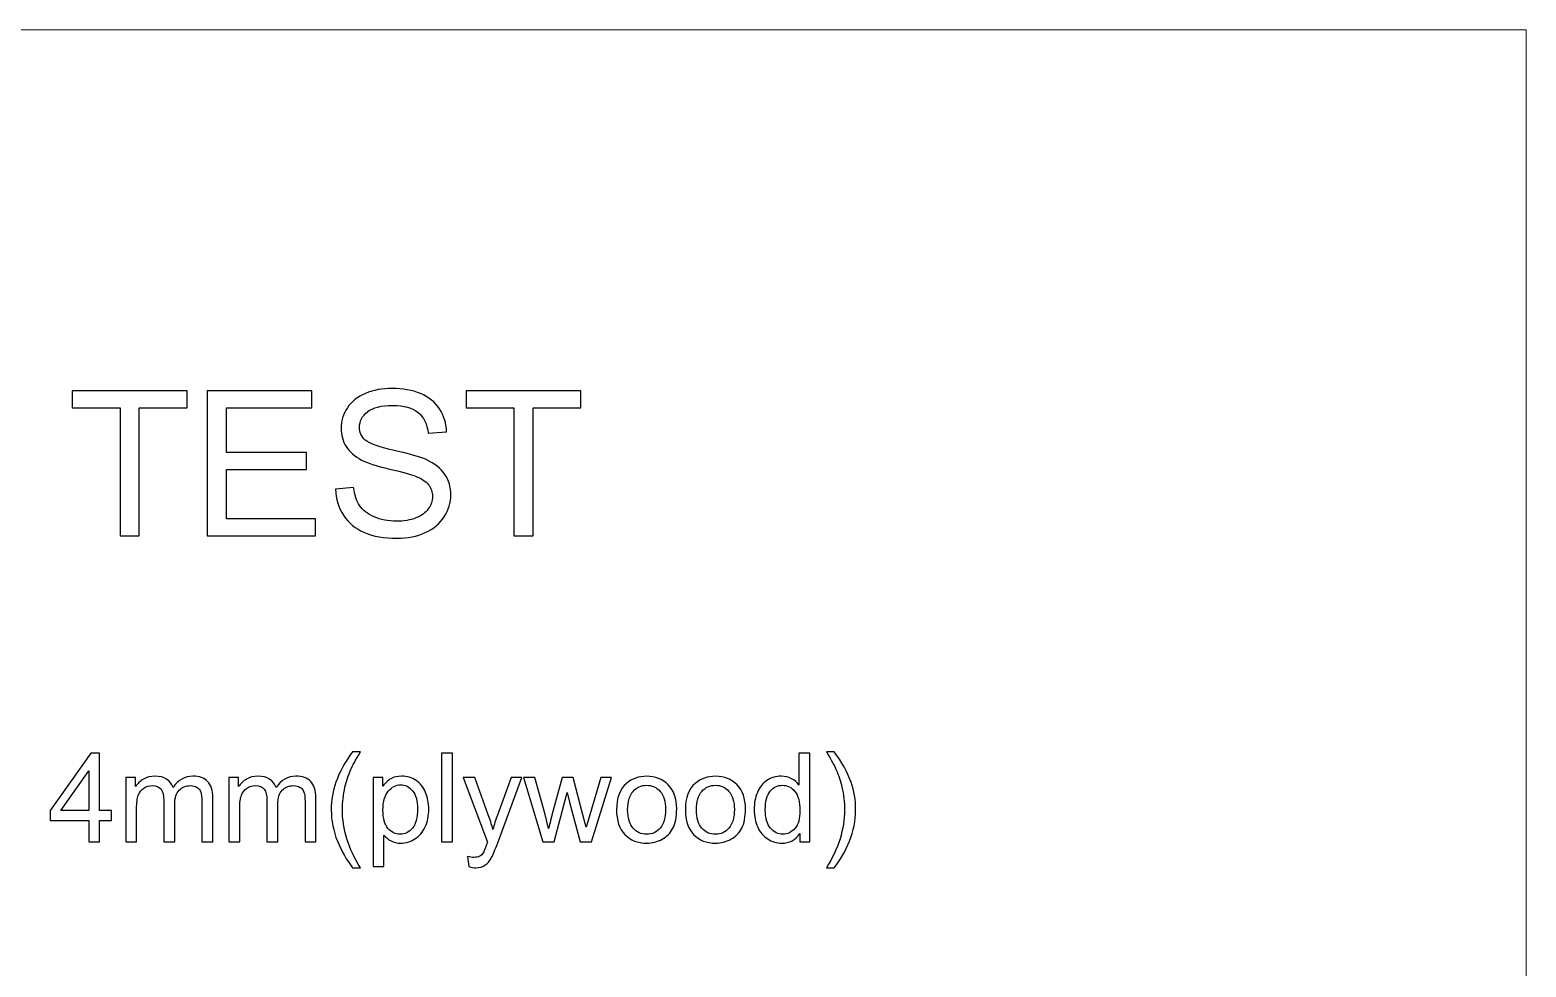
# Model space of a CAD drawing. Header units: centimetres. Extents: x -9.6 to 7.8, y 2.9 to 14.4.
# Drawn here: x -4.753 to -0.061, y 11.458 to 14.397 of the extents above; entities that cross this region are included whole.
import ezdxf

# ---------------------------------------------------------------- set-up
doc = ezdxf.new("R2010")
doc.units = ezdxf.units.CM
doc.header["$MEASUREMENT"] = 0
doc.layers.add('Layer 1', color=7, linetype='Continuous')

msp = doc.modelspace()

# ---------------------------------------------------------------- linework, layer by layer
at = {"layer": 'Layer 1', "color": 250, "lineweight": 20}
msp.add_lwpolyline([(-9.56109, 2.89694), (-0.06109, 2.89694), (-0.06109, 14.39694), (-9.56109, 14.39694), (-9.56109, 2.89694)], close=True, dxfattribs=at)
at = {"layer": 'Layer 1', "color": 250}
for points, knots in [([(-4.47056, 12.81062), (-4.47056, 12.81062), (-4.47056, 13.21194), (-4.47056, 13.21194), (-4.47056, 13.21194), (-4.62042, 13.21194), (-4.62042, 13.21194), (-4.62042, 13.21194), (-4.62042, 13.26528), (-4.62042, 13.26528), (-4.62042, 13.26528), (-4.26038, 13.26528), (-4.26038, 13.26528), (-4.26038, 13.26528), (-4.26038, 13.21194), (-4.26038, 13.21194), (-4.26038, 13.21194), (-4.41024, 13.21194), (-4.41024, 13.21194), (-4.41024, 13.21194), (-4.41024, 12.81062), (-4.41024, 12.81062), (-4.41024, 12.81062), (-4.47056, 12.81062), (-4.47056, 12.81062)], [0, 0, 0, 0, 0.125, 0.125, 0.125, 0.25, 0.25, 0.25, 0.375, 0.375, 0.375, 0.5, 0.5, 0.5, 0.625, 0.625, 0.625, 0.75, 0.75, 0.75, 0.875, 0.875, 0.875, 1, 1, 1, 1]), ([(-4.19698, 12.81062), (-4.19698, 12.81062), (-4.19698, 13.26528), (-4.19698, 13.26528), (-4.19698, 13.26528), (-3.86869, 13.26528), (-3.86869, 13.26528), (-3.86869, 13.26528), (-3.86869, 13.21194), (-3.86869, 13.21194), (-3.86869, 13.21194), (-4.13666, 13.21194), (-4.13666, 13.21194), (-4.13666, 13.21194), (-4.13666, 13.07224), (-4.13666, 13.07224), (-4.13666, 13.07224), (-3.88583, 13.07224), (-3.88583, 13.07224), (-3.88583, 13.07224), (-3.88583, 13.0189), (-3.88583, 13.0189), (-3.88583, 13.0189), (-4.13666, 13.0189), (-4.13666, 13.0189), (-4.13666, 13.0189), (-4.13666, 12.86396), (-4.13666, 12.86396), (-4.13666, 12.86396), (-3.85789, 12.86396), (-3.85789, 12.86396), (-3.85789, 12.86396), (-3.85789, 12.81062), (-3.85789, 12.81062), (-3.85789, 12.81062), (-4.19698, 12.81062), (-4.19698, 12.81062)], [0, 0, 0, 0, 0.0833333, 0.0833333, 0.0833333, 0.1666667, 0.1666667, 0.1666667, 0.25, 0.25, 0.25, 0.3333333, 0.3333333, 0.3333333, 0.4166667, 0.4166667, 0.4166667, 0.5, 0.5, 0.5, 0.5833333, 0.5833333, 0.5833333, 0.6666667, 0.6666667, 0.6666667, 0.75, 0.75, 0.75, 0.8333333, 0.8333333, 0.8333333, 0.9166667, 0.9166667, 0.9166667, 1, 1, 1, 1]), ([(-3.79439, 12.95667), (-3.79439, 12.95667), (-3.73787, 12.96175), (-3.73787, 12.96175), (-3.73523, 12.93889), (-3.72898, 12.92016), (-3.71914, 12.90545), (-3.7093, 12.89084), (-3.69406, 12.87899), (-3.67342, 12.86989), (-3.65278, 12.86089), (-3.6295, 12.85634), (-3.60368, 12.85634), (-3.58071, 12.85634), (-3.5605, 12.85973), (-3.54293, 12.86661), (-3.52536, 12.87349), (-3.51234, 12.8829), (-3.50377, 12.89486), (-3.4952, 12.90682), (-3.49086, 12.91984), (-3.49086, 12.93381), (-3.49086, 12.94799), (-3.49499, 12.96037), (-3.50324, 12.97106), (-3.5115, 12.98165), (-3.52515, 12.99054), (-3.5442, 12.99784), (-3.55637, 13.0025), (-3.58336, 13.0099), (-3.62516, 13.01996), (-3.66697, 13.03001), (-3.69618, 13.03943), (-3.7129, 13.04832), (-3.73459, 13.05975), (-3.75068, 13.07393), (-3.76126, 13.09076), (-3.77195, 13.10759), (-3.77724, 13.12653), (-3.77724, 13.14738), (-3.77724, 13.17045), (-3.77068, 13.19194), (-3.75767, 13.21183), (-3.74465, 13.23184), (-3.7257, 13.24697), (-3.70062, 13.25734), (-3.67564, 13.26771), (-3.64781, 13.2729), (-3.61722, 13.2729), (-3.58357, 13.2729), (-3.55383, 13.2675), (-3.52811, 13.2566), (-3.5024, 13.24581), (-3.4826, 13.22983), (-3.46874, 13.20866), (-3.45488, 13.1876), (-3.44747, 13.16368), (-3.44641, 13.13701), (-3.44641, 13.13701), (-3.50419, 13.13257), (-3.50419, 13.13257), (-3.50726, 13.16125), (-3.51774, 13.18294), (-3.53563, 13.19755), (-3.55351, 13.21226), (-3.57997, 13.21956), (-3.6149, 13.21956), (-3.6513, 13.21956), (-3.67787, 13.21289), (-3.69448, 13.19956), (-3.7111, 13.18622), (-3.71946, 13.17014), (-3.71946, 13.1513), (-3.71946, 13.135), (-3.71353, 13.12156), (-3.70179, 13.11098), (-3.69014, 13.1005), (-3.65998, 13.0896), (-3.61109, 13.07859), (-3.56219, 13.06748), (-3.52864, 13.05785), (-3.51044, 13.04959), (-3.48409, 13.03742), (-3.46451, 13.02208), (-3.45191, 13.00334), (-3.43932, 12.98472), (-3.43307, 12.96323), (-3.43307, 12.93889), (-3.43307, 12.91465), (-3.43995, 12.89201), (-3.45382, 12.87063), (-3.46768, 12.84925), (-3.48747, 12.83263), (-3.5134, 12.82078), (-3.53933, 12.80893), (-3.56844, 12.803), (-3.60093, 12.803), (-3.64199, 12.803), (-3.67639, 12.80903), (-3.70411, 12.82099), (-3.73195, 12.83295), (-3.75364, 12.85094), (-3.76941, 12.87507), (-3.78529, 12.8991), (-3.79354, 12.9263), (-3.79439, 12.95667)], [0, 0, 0, 0, 0.0285714, 0.0285714, 0.0285714, 0.0571429, 0.0571429, 0.0571429, 0.0857143, 0.0857143, 0.0857143, 0.1142857, 0.1142857, 0.1142857, 0.1428571, 0.1428571, 0.1428571, 0.1714286, 0.1714286, 0.1714286, 0.2, 0.2, 0.2, 0.2285714, 0.2285714, 0.2285714, 0.2571429, 0.2571429, 0.2571429, 0.2857143, 0.2857143, 0.2857143, 0.3142857, 0.3142857, 0.3142857, 0.3428571, 0.3428571, 0.3428571, 0.3714286, 0.3714286, 0.3714286, 0.4, 0.4, 0.4, 0.4285714, 0.4285714, 0.4285714, 0.4571429, 0.4571429, 0.4571429, 0.4857143, 0.4857143, 0.4857143, 0.5142857, 0.5142857, 0.5142857, 0.5428571, 0.5428571, 0.5428571, 0.5714286, 0.5714286, 0.5714286, 0.6, 0.6, 0.6, 0.6285714, 0.6285714, 0.6285714, 0.6571429, 0.6571429, 0.6571429, 0.6857143, 0.6857143, 0.6857143, 0.7142857, 0.7142857, 0.7142857, 0.7428571, 0.7428571, 0.7428571, 0.7714286, 0.7714286, 0.7714286, 0.8, 0.8, 0.8, 0.8285714, 0.8285714, 0.8285714, 0.8571429, 0.8571429, 0.8571429, 0.8857143, 0.8857143, 0.8857143, 0.9142857, 0.9142857, 0.9142857, 0.9428571, 0.9428571, 0.9428571, 0.9714286, 0.9714286, 0.9714286, 1, 1, 1, 1]), ([(-3.23558, 12.81062), (-3.23558, 12.81062), (-3.23558, 13.21194), (-3.23558, 13.21194), (-3.23558, 13.21194), (-3.38544, 13.21194), (-3.38544, 13.21194), (-3.38544, 13.21194), (-3.38544, 13.26528), (-3.38544, 13.26528), (-3.38544, 13.26528), (-3.0254, 13.26528), (-3.0254, 13.26528), (-3.0254, 13.26528), (-3.0254, 13.21194), (-3.0254, 13.21194), (-3.0254, 13.21194), (-3.17526, 13.21194), (-3.17526, 13.21194), (-3.17526, 13.21194), (-3.17526, 12.81062), (-3.17526, 12.81062), (-3.17526, 12.81062), (-3.23558, 12.81062), (-3.23558, 12.81062)], [0, 0, 0, 0, 0.125, 0.125, 0.125, 0.25, 0.25, 0.25, 0.375, 0.375, 0.375, 0.5, 0.5, 0.5, 0.625, 0.625, 0.625, 0.75, 0.75, 0.75, 0.875, 0.875, 0.875, 1, 1, 1, 1]), ([(-4.56879, 11.85119), (-4.56879, 11.85119), (-4.56879, 11.91755), (-4.56879, 11.91755), (-4.56879, 11.91755), (-4.68947, 11.91755), (-4.68947, 11.91755), (-4.68947, 11.91755), (-4.68947, 11.94898), (-4.68947, 11.94898), (-4.68947, 11.94898), (-4.56258, 12.12904), (-4.56258, 12.12904), (-4.56258, 12.12904), (-4.53464, 12.12904), (-4.53464, 12.12904), (-4.53464, 12.12904), (-4.53464, 11.94898), (-4.53464, 11.94898), (-4.53464, 11.94898), (-4.497, 11.94898), (-4.497, 11.94898), (-4.497, 11.94898), (-4.497, 11.91755), (-4.497, 11.91755), (-4.497, 11.91755), (-4.53464, 11.91755), (-4.53464, 11.91755), (-4.53464, 11.91755), (-4.53464, 11.85119), (-4.53464, 11.85119), (-4.53464, 11.85119), (-4.56879, 11.85119), (-4.56879, 11.85119)], [0, 0, 0, 0, 0.0909091, 0.0909091, 0.0909091, 0.1818182, 0.1818182, 0.1818182, 0.2727273, 0.2727273, 0.2727273, 0.3636364, 0.3636364, 0.3636364, 0.4545455, 0.4545455, 0.4545455, 0.5454545, 0.5454545, 0.5454545, 0.6363636, 0.6363636, 0.6363636, 0.7272727, 0.7272727, 0.7272727, 0.8181818, 0.8181818, 0.8181818, 0.9090909, 0.9090909, 0.9090909, 1, 1, 1, 1]), ([(-3.74099, 11.7697), (-3.75975, 11.79343), (-3.77566, 11.82118), (-3.78866, 11.853), (-3.80166, 11.88482), (-3.80813, 11.91781), (-3.80813, 11.95189), (-3.80813, 11.98197), (-3.80328, 12.01075), (-3.79358, 12.03823), (-3.78219, 12.07019), (-3.76467, 12.10201), (-3.74099, 12.1337), (-3.74099, 12.1337), (-3.71655, 12.1337), (-3.71655, 12.1337), (-3.73181, 12.10744), (-3.74196, 12.08868), (-3.74688, 12.07743), (-3.75458, 12.06003), (-3.76066, 12.04186), (-3.76505, 12.02291), (-3.77049, 11.9993), (-3.7732, 11.97556), (-3.7732, 11.9517), (-3.7732, 11.89097), (-3.75432, 11.8303), (-3.71655, 11.7697), (-3.71655, 11.7697), (-3.74099, 11.7697), (-3.74099, 11.7697)], [0, 0, 0, 0, 0.1, 0.1, 0.1, 0.2, 0.2, 0.2, 0.3, 0.3, 0.3, 0.4, 0.4, 0.4, 0.5, 0.5, 0.5, 0.6, 0.6, 0.6, 0.7, 0.7, 0.7, 0.8, 0.8, 0.8, 0.9, 0.9, 0.9, 1, 1, 1, 1]), ([(-3.46191, 11.85119), (-3.46191, 11.85119), (-3.46191, 12.12904), (-3.46191, 12.12904), (-3.46191, 12.12904), (-3.42776, 12.12904), (-3.42776, 12.12904), (-3.42776, 12.12904), (-3.42776, 11.85119), (-3.42776, 11.85119), (-3.42776, 11.85119), (-3.46191, 11.85119), (-3.46191, 11.85119)], [0, 0, 0, 0, 0.25, 0.25, 0.25, 0.5, 0.5, 0.5, 0.75, 0.75, 0.75, 1, 1, 1, 1]), ([(-2.339, 11.85119), (-2.339, 11.85119), (-2.339, 11.87674), (-2.339, 11.87674), (-2.35174, 11.85688), (-2.3705, 11.84692), (-2.39527, 11.84692), (-2.41131, 11.84692), (-2.42605, 11.85132), (-2.43944, 11.86018), (-2.45289, 11.86898), (-2.46331, 11.88133), (-2.47074, 11.89711), (-2.47812, 11.91296), (-2.4818, 11.93113), (-2.4818, 11.9517), (-2.4818, 11.97175), (-2.47844, 11.98992), (-2.47178, 12.00628), (-2.46505, 12.02258), (-2.45503, 12.03513), (-2.44164, 12.0438), (-2.42832, 12.05253), (-2.41331, 12.05686), (-2.39682, 12.05686), (-2.38466, 12.05686), (-2.37386, 12.05427), (-2.36442, 12.04917), (-2.35497, 12.04406), (-2.34728, 12.03733), (-2.34133, 12.02912), (-2.34133, 12.02912), (-2.34133, 12.12904), (-2.34133, 12.12904), (-2.34133, 12.12904), (-2.30718, 12.12904), (-2.30718, 12.12904), (-2.30718, 12.12904), (-2.30718, 11.85119), (-2.30718, 11.85119), (-2.30718, 11.85119), (-2.339, 11.85119), (-2.339, 11.85119)], [0, 0, 0, 0, 0.0714286, 0.0714286, 0.0714286, 0.1428571, 0.1428571, 0.1428571, 0.2142857, 0.2142857, 0.2142857, 0.2857143, 0.2857143, 0.2857143, 0.3571429, 0.3571429, 0.3571429, 0.4285714, 0.4285714, 0.4285714, 0.5, 0.5, 0.5, 0.5714286, 0.5714286, 0.5714286, 0.6428571, 0.6428571, 0.6428571, 0.7142857, 0.7142857, 0.7142857, 0.7857143, 0.7857143, 0.7857143, 0.8571429, 0.8571429, 0.8571429, 0.9285714, 0.9285714, 0.9285714, 1, 1, 1, 1]), ([(-2.23066, 11.7697), (-2.23066, 11.7697), (-2.25511, 11.7697), (-2.25511, 11.7697), (-2.21734, 11.8303), (-2.19845, 11.89097), (-2.19845, 11.9517), (-2.19845, 11.97543), (-2.20117, 11.99898), (-2.2066, 12.02232), (-2.21087, 12.04127), (-2.21688, 12.05945), (-2.22458, 12.07691), (-2.2295, 12.08823), (-2.23972, 12.10718), (-2.25511, 12.1337), (-2.25511, 12.1337), (-2.23066, 12.1337), (-2.23066, 12.1337), (-2.20699, 12.10201), (-2.18946, 12.07019), (-2.17808, 12.03823), (-2.16838, 12.01075), (-2.16353, 11.98197), (-2.16353, 11.95189), (-2.16353, 11.91781), (-2.17006, 11.88482), (-2.18312, 11.853), (-2.19612, 11.82118), (-2.21197, 11.79343), (-2.23066, 11.7697)], [0, 0, 0, 0, 0.1, 0.1, 0.1, 0.2, 0.2, 0.2, 0.3, 0.3, 0.3, 0.4, 0.4, 0.4, 0.5, 0.5, 0.5, 0.6, 0.6, 0.6, 0.7, 0.7, 0.7, 0.8, 0.8, 0.8, 0.9, 0.9, 0.9, 1, 1, 1, 1]), ([(-4.56879, 11.94898), (-4.56879, 11.94898), (-4.56879, 12.07394), (-4.56879, 12.07394), (-4.56879, 12.07394), (-4.65591, 11.94898), (-4.65591, 11.94898), (-4.65591, 11.94898), (-4.56879, 11.94898), (-4.56879, 11.94898)], [0, 0, 0, 0, 0.3333333, 0.3333333, 0.3333333, 0.6666667, 0.6666667, 0.6666667, 1, 1, 1, 1]), ([(-4.45269, 11.85119), (-4.45269, 11.85119), (-4.45269, 12.05259), (-4.45269, 12.05259), (-4.45269, 12.05259), (-4.42203, 12.05259), (-4.42203, 12.05259), (-4.42203, 12.05259), (-4.42203, 12.02414), (-4.42203, 12.02414), (-4.41576, 12.03397), (-4.40735, 12.04192), (-4.39687, 12.04787), (-4.38639, 12.05389), (-4.37449, 12.05686), (-4.36111, 12.05686), (-4.34623, 12.05686), (-4.33401, 12.05376), (-4.3245, 12.04761), (-4.31499, 12.0414), (-4.30827, 12.0328), (-4.30438, 12.02168), (-4.28834, 12.04516), (-4.26758, 12.05686), (-4.24197, 12.05686), (-4.22192, 12.05686), (-4.20646, 12.05136), (-4.19573, 12.0403), (-4.18493, 12.02924), (-4.17949, 12.01223), (-4.17949, 11.98927), (-4.17949, 11.98927), (-4.17949, 11.85119), (-4.17949, 11.85119), (-4.17949, 11.85119), (-4.21364, 11.85119), (-4.21364, 11.85119), (-4.21364, 11.85119), (-4.21364, 11.97796), (-4.21364, 11.97796), (-4.21364, 11.99154), (-4.21481, 12.00137), (-4.21701, 12.00738), (-4.21921, 12.0134), (-4.22322, 12.01819), (-4.2291, 12.02187), (-4.23492, 12.02556), (-4.24178, 12.02737), (-4.2496, 12.02737), (-4.26383, 12.02737), (-4.2756, 12.02265), (-4.28498, 12.01327), (-4.29436, 12.00383), (-4.29902, 11.98876), (-4.29902, 11.96806), (-4.29902, 11.96806), (-4.29902, 11.85119), (-4.29902, 11.85119), (-4.29902, 11.85119), (-4.33317, 11.85119), (-4.33317, 11.85119), (-4.33317, 11.85119), (-4.33317, 11.9819), (-4.33317, 11.9819), (-4.33317, 11.99704), (-4.33595, 12.00842), (-4.34151, 12.01599), (-4.34707, 12.02355), (-4.35619, 12.02737), (-4.3688, 12.02737), (-4.37837, 12.02737), (-4.38724, 12.02485), (-4.39538, 12.0198), (-4.40353, 12.01476), (-4.40942, 12.00738), (-4.41311, 11.99762), (-4.41673, 11.98792), (-4.41854, 11.97388), (-4.41854, 11.95558), (-4.41854, 11.95558), (-4.41854, 11.85119), (-4.41854, 11.85119), (-4.41854, 11.85119), (-4.45269, 11.85119), (-4.45269, 11.85119)], [0, 0, 0, 0, 0.0357143, 0.0357143, 0.0357143, 0.0714286, 0.0714286, 0.0714286, 0.1071429, 0.1071429, 0.1071429, 0.1428571, 0.1428571, 0.1428571, 0.1785714, 0.1785714, 0.1785714, 0.2142857, 0.2142857, 0.2142857, 0.25, 0.25, 0.25, 0.2857143, 0.2857143, 0.2857143, 0.3214286, 0.3214286, 0.3214286, 0.3571429, 0.3571429, 0.3571429, 0.3928571, 0.3928571, 0.3928571, 0.4285714, 0.4285714, 0.4285714, 0.4642857, 0.4642857, 0.4642857, 0.5, 0.5, 0.5, 0.5357143, 0.5357143, 0.5357143, 0.5714286, 0.5714286, 0.5714286, 0.6071429, 0.6071429, 0.6071429, 0.6428571, 0.6428571, 0.6428571, 0.6785714, 0.6785714, 0.6785714, 0.7142857, 0.7142857, 0.7142857, 0.75, 0.75, 0.75, 0.7857143, 0.7857143, 0.7857143, 0.8214286, 0.8214286, 0.8214286, 0.8571429, 0.8571429, 0.8571429, 0.8928571, 0.8928571, 0.8928571, 0.9285714, 0.9285714, 0.9285714, 0.9642857, 0.9642857, 0.9642857, 1, 1, 1, 1]), ([(-4.12944, 11.85119), (-4.12944, 11.85119), (-4.12944, 12.05259), (-4.12944, 12.05259), (-4.12944, 12.05259), (-4.09878, 12.05259), (-4.09878, 12.05259), (-4.09878, 12.05259), (-4.09878, 12.02414), (-4.09878, 12.02414), (-4.09251, 12.03397), (-4.0841, 12.04192), (-4.07362, 12.04787), (-4.06314, 12.05389), (-4.05124, 12.05686), (-4.03786, 12.05686), (-4.02298, 12.05686), (-4.01076, 12.05376), (-4.00125, 12.04761), (-3.99174, 12.0414), (-3.98502, 12.0328), (-3.98113, 12.02168), (-3.96509, 12.04516), (-3.94433, 12.05686), (-3.91872, 12.05686), (-3.89867, 12.05686), (-3.88321, 12.05136), (-3.87248, 12.0403), (-3.86168, 12.02924), (-3.85624, 12.01223), (-3.85624, 11.98927), (-3.85624, 11.98927), (-3.85624, 11.85119), (-3.85624, 11.85119), (-3.85624, 11.85119), (-3.89039, 11.85119), (-3.89039, 11.85119), (-3.89039, 11.85119), (-3.89039, 11.97796), (-3.89039, 11.97796), (-3.89039, 11.99154), (-3.89156, 12.00137), (-3.89376, 12.00738), (-3.89596, 12.0134), (-3.89997, 12.01819), (-3.90585, 12.02187), (-3.91167, 12.02556), (-3.91853, 12.02737), (-3.92635, 12.02737), (-3.94058, 12.02737), (-3.95235, 12.02265), (-3.96173, 12.01327), (-3.97111, 12.00383), (-3.97577, 11.98876), (-3.97577, 11.96806), (-3.97577, 11.96806), (-3.97577, 11.85119), (-3.97577, 11.85119), (-3.97577, 11.85119), (-4.00992, 11.85119), (-4.00992, 11.85119), (-4.00992, 11.85119), (-4.00992, 11.9819), (-4.00992, 11.9819), (-4.00992, 11.99704), (-4.0127, 12.00842), (-4.01826, 12.01599), (-4.02382, 12.02355), (-4.03294, 12.02737), (-4.04555, 12.02737), (-4.05512, 12.02737), (-4.06399, 12.02485), (-4.07213, 12.0198), (-4.08028, 12.01476), (-4.08617, 12.00738), (-4.08986, 11.99762), (-4.09348, 11.98792), (-4.09529, 11.97388), (-4.09529, 11.95558), (-4.09529, 11.95558), (-4.09529, 11.85119), (-4.09529, 11.85119), (-4.09529, 11.85119), (-4.12944, 11.85119), (-4.12944, 11.85119)], [0, 0, 0, 0, 0.0357143, 0.0357143, 0.0357143, 0.0714286, 0.0714286, 0.0714286, 0.1071429, 0.1071429, 0.1071429, 0.1428571, 0.1428571, 0.1428571, 0.1785714, 0.1785714, 0.1785714, 0.2142857, 0.2142857, 0.2142857, 0.25, 0.25, 0.25, 0.2857143, 0.2857143, 0.2857143, 0.3214286, 0.3214286, 0.3214286, 0.3571429, 0.3571429, 0.3571429, 0.3928571, 0.3928571, 0.3928571, 0.4285714, 0.4285714, 0.4285714, 0.4642857, 0.4642857, 0.4642857, 0.5, 0.5, 0.5, 0.5357143, 0.5357143, 0.5357143, 0.5714286, 0.5714286, 0.5714286, 0.6071429, 0.6071429, 0.6071429, 0.6428571, 0.6428571, 0.6428571, 0.6785714, 0.6785714, 0.6785714, 0.7142857, 0.7142857, 0.7142857, 0.75, 0.75, 0.75, 0.7857143, 0.7857143, 0.7857143, 0.8214286, 0.8214286, 0.8214286, 0.8571429, 0.8571429, 0.8571429, 0.8928571, 0.8928571, 0.8928571, 0.9285714, 0.9285714, 0.9285714, 0.9642857, 0.9642857, 0.9642857, 1, 1, 1, 1]), ([(-3.67697, 11.77397), (-3.67697, 11.77397), (-3.67697, 12.05259), (-3.67697, 12.05259), (-3.67697, 12.05259), (-3.64592, 12.05259), (-3.64592, 12.05259), (-3.64592, 12.05259), (-3.64592, 12.02614), (-3.64592, 12.02614), (-3.63861, 12.03636), (-3.63034, 12.04406), (-3.62109, 12.04917), (-3.6119, 12.05427), (-3.60071, 12.05686), (-3.58758, 12.05686), (-3.57038, 12.05686), (-3.55525, 12.05246), (-3.54212, 12.0436), (-3.52899, 12.03481), (-3.51909, 12.02232), (-3.51237, 12.00628), (-3.5057, 11.99018), (-3.50234, 11.97259), (-3.50234, 11.95338), (-3.50234, 11.93288), (-3.50603, 11.91438), (-3.5134, 11.89789), (-3.52077, 11.88146), (-3.53151, 11.86885), (-3.54561, 11.86005), (-3.55964, 11.85132), (-3.57446, 11.84692), (-3.58998, 11.84692), (-3.60136, 11.84692), (-3.61158, 11.84931), (-3.62057, 11.8541), (-3.62962, 11.85889), (-3.637, 11.8649), (-3.64282, 11.87221), (-3.64282, 11.87221), (-3.64282, 11.77397), (-3.64282, 11.77397), (-3.64282, 11.77397), (-3.67697, 11.77397), (-3.67697, 11.77397)], [0, 0, 0, 0, 0.0666667, 0.0666667, 0.0666667, 0.1333333, 0.1333333, 0.1333333, 0.2, 0.2, 0.2, 0.2666667, 0.2666667, 0.2666667, 0.3333333, 0.3333333, 0.3333333, 0.4, 0.4, 0.4, 0.4666667, 0.4666667, 0.4666667, 0.5333333, 0.5333333, 0.5333333, 0.6, 0.6, 0.6, 0.6666667, 0.6666667, 0.6666667, 0.7333333, 0.7333333, 0.7333333, 0.8, 0.8, 0.8, 0.8666667, 0.8666667, 0.8666667, 0.9333333, 0.9333333, 0.9333333, 1, 1, 1, 1]), ([(-3.64592, 11.95066), (-3.64592, 11.92486), (-3.64068, 11.90578), (-3.63027, 11.89342), (-3.61979, 11.88107), (-3.60712, 11.87486), (-3.59224, 11.87486), (-3.57711, 11.87486), (-3.56417, 11.88126), (-3.55344, 11.89407), (-3.54263, 11.90688), (-3.53727, 11.92667), (-3.53727, 11.95351), (-3.53727, 11.97912), (-3.54251, 11.99826), (-3.55305, 12.01101), (-3.56359, 12.02375), (-3.57614, 12.03009), (-3.59075, 12.03009), (-3.60524, 12.03009), (-3.61805, 12.02329), (-3.62917, 12.00978), (-3.64036, 11.9962), (-3.64592, 11.97653), (-3.64592, 11.95066)], [0, 0, 0, 0, 0.125, 0.125, 0.125, 0.25, 0.25, 0.25, 0.375, 0.375, 0.375, 0.5, 0.5, 0.5, 0.625, 0.625, 0.625, 0.75, 0.75, 0.75, 0.875, 0.875, 0.875, 1, 1, 1, 1]), ([(-3.37648, 11.77377), (-3.37648, 11.77377), (-3.38036, 11.80533), (-3.38036, 11.80533), (-3.37286, 11.80333), (-3.36639, 11.80229), (-3.36083, 11.80229), (-3.3532, 11.80229), (-3.34712, 11.80359), (-3.34259, 11.80611), (-3.338, 11.80863), (-3.33425, 11.81219), (-3.33134, 11.81672), (-3.3292, 11.82015), (-3.32571, 11.82862), (-3.32092, 11.8422), (-3.32028, 11.84408), (-3.31931, 11.84686), (-3.31788, 11.85054), (-3.31788, 11.85054), (-3.39433, 12.05259), (-3.39433, 12.05259), (-3.39433, 12.05259), (-3.35785, 12.05259), (-3.35785, 12.05259), (-3.35785, 12.05259), (-3.31581, 11.9363), (-3.31581, 11.9363), (-3.31032, 11.92162), (-3.30547, 11.9061), (-3.30113, 11.8898), (-3.29719, 11.90513), (-3.29253, 11.92026), (-3.2871, 11.93514), (-3.2871, 11.93514), (-3.24415, 12.05259), (-3.24415, 12.05259), (-3.24415, 12.05259), (-3.21007, 12.05259), (-3.21007, 12.05259), (-3.21007, 12.05259), (-3.28619, 11.8477), (-3.28619, 11.8477), (-3.29441, 11.82564), (-3.30081, 11.81051), (-3.3054, 11.80217), (-3.31148, 11.79098), (-3.31847, 11.78276), (-3.32629, 11.77752), (-3.33418, 11.77228), (-3.34356, 11.7697), (-3.35443, 11.7697), (-3.36102, 11.7697), (-3.3684, 11.77106), (-3.37648, 11.77377)], [0, 0, 0, 0, 0.0555556, 0.0555556, 0.0555556, 0.1111111, 0.1111111, 0.1111111, 0.1666667, 0.1666667, 0.1666667, 0.2222222, 0.2222222, 0.2222222, 0.2777778, 0.2777778, 0.2777778, 0.3333333, 0.3333333, 0.3333333, 0.3888889, 0.3888889, 0.3888889, 0.4444444, 0.4444444, 0.4444444, 0.5, 0.5, 0.5, 0.5555556, 0.5555556, 0.5555556, 0.6111111, 0.6111111, 0.6111111, 0.6666667, 0.6666667, 0.6666667, 0.7222222, 0.7222222, 0.7222222, 0.7777778, 0.7777778, 0.7777778, 0.8333333, 0.8333333, 0.8333333, 0.8888889, 0.8888889, 0.8888889, 0.9444444, 0.9444444, 0.9444444, 1, 1, 1, 1]), ([(-3.14461, 11.85119), (-3.14461, 11.85119), (-3.20554, 12.05259), (-3.20554, 12.05259), (-3.20554, 12.05259), (-3.16984, 12.05259), (-3.16984, 12.05259), (-3.16984, 12.05259), (-3.13769, 11.93637), (-3.13769, 11.93637), (-3.13769, 11.93637), (-3.12631, 11.8931), (-3.12631, 11.8931), (-3.12586, 11.89523), (-3.12237, 11.90908), (-3.1159, 11.93462), (-3.1159, 11.93462), (-3.08401, 12.05259), (-3.08401, 12.05259), (-3.08401, 12.05259), (-3.04902, 12.05259), (-3.04902, 12.05259), (-3.04902, 12.05259), (-3.01869, 11.93566), (-3.01869, 11.93566), (-3.01869, 11.93566), (-3.00879, 11.8973), (-3.00879, 11.8973), (-3.00879, 11.8973), (-2.99722, 11.93618), (-2.99722, 11.93618), (-2.99722, 11.93618), (-2.96242, 12.05259), (-2.96242, 12.05259), (-2.96242, 12.05259), (-2.92924, 12.05259), (-2.92924, 12.05259), (-2.92924, 12.05259), (-2.99243, 11.85119), (-2.99243, 11.85119), (-2.99243, 11.85119), (-3.02774, 11.85119), (-3.02774, 11.85119), (-3.02774, 11.85119), (-3.05969, 11.97168), (-3.05969, 11.97168), (-3.05969, 11.97168), (-3.06778, 12.00616), (-3.06778, 12.00616), (-3.06778, 12.00616), (-3.10852, 11.85119), (-3.10852, 11.85119), (-3.10852, 11.85119), (-3.14461, 11.85119), (-3.14461, 11.85119)], [0, 0, 0, 0, 0.0555556, 0.0555556, 0.0555556, 0.1111111, 0.1111111, 0.1111111, 0.1666667, 0.1666667, 0.1666667, 0.2222222, 0.2222222, 0.2222222, 0.2777778, 0.2777778, 0.2777778, 0.3333333, 0.3333333, 0.3333333, 0.3888889, 0.3888889, 0.3888889, 0.4444444, 0.4444444, 0.4444444, 0.5, 0.5, 0.5, 0.5555556, 0.5555556, 0.5555556, 0.6111111, 0.6111111, 0.6111111, 0.6666667, 0.6666667, 0.6666667, 0.7222222, 0.7222222, 0.7222222, 0.7777778, 0.7777778, 0.7777778, 0.8333333, 0.8333333, 0.8333333, 0.8888889, 0.8888889, 0.8888889, 0.9444444, 0.9444444, 0.9444444, 1, 1, 1, 1]), ([(-2.91346, 11.95189), (-2.91346, 11.98908), (-2.90312, 12.01663), (-2.88235, 12.03455), (-2.86509, 12.04942), (-2.84394, 12.05686), (-2.81904, 12.05686), (-2.79142, 12.05686), (-2.76878, 12.04781), (-2.75119, 12.0297), (-2.73366, 12.01165), (-2.72487, 11.98662), (-2.72487, 11.95474), (-2.72487, 11.92887), (-2.72875, 11.90856), (-2.73651, 11.89375), (-2.74427, 11.87894), (-2.75559, 11.86742), (-2.77046, 11.85921), (-2.78527, 11.851), (-2.80151, 11.84692), (-2.81904, 11.84692), (-2.84724, 11.84692), (-2.87, 11.85591), (-2.8874, 11.87396), (-2.9048, 11.892), (-2.91346, 11.918), (-2.91346, 11.95189)], [0, 0, 0, 0, 0.1111111, 0.1111111, 0.1111111, 0.2222222, 0.2222222, 0.2222222, 0.3333333, 0.3333333, 0.3333333, 0.4444444, 0.4444444, 0.4444444, 0.5555556, 0.5555556, 0.5555556, 0.6666667, 0.6666667, 0.6666667, 0.7777778, 0.7777778, 0.7777778, 0.8888889, 0.8888889, 0.8888889, 1, 1, 1, 1]), ([(-2.87854, 11.95183), (-2.87854, 11.92609), (-2.87291, 11.90681), (-2.86166, 11.89407), (-2.85034, 11.88126), (-2.83618, 11.87486), (-2.81904, 11.87486), (-2.80209, 11.87486), (-2.78799, 11.88126), (-2.77667, 11.89414), (-2.76542, 11.90701), (-2.75979, 11.9266), (-2.75979, 11.95293), (-2.75979, 11.97776), (-2.76548, 11.99658), (-2.7768, 12.00932), (-2.78812, 12.02213), (-2.80222, 12.02853), (-2.81904, 12.02853), (-2.83618, 12.02853), (-2.85034, 12.0222), (-2.86166, 12.00945), (-2.87291, 11.99671), (-2.87854, 11.9775), (-2.87854, 11.95183)], [0, 0, 0, 0, 0.125, 0.125, 0.125, 0.25, 0.25, 0.25, 0.375, 0.375, 0.375, 0.5, 0.5, 0.5, 0.625, 0.625, 0.625, 0.75, 0.75, 0.75, 0.875, 0.875, 0.875, 1, 1, 1, 1]), ([(-2.69763, 11.95189), (-2.69763, 11.98908), (-2.68729, 12.01663), (-2.66652, 12.03455), (-2.64926, 12.04942), (-2.62811, 12.05686), (-2.60321, 12.05686), (-2.57559, 12.05686), (-2.55295, 12.04781), (-2.53536, 12.0297), (-2.51783, 12.01165), (-2.50904, 11.98662), (-2.50904, 11.95474), (-2.50904, 11.92887), (-2.51292, 11.90856), (-2.52068, 11.89375), (-2.52844, 11.87894), (-2.53976, 11.86742), (-2.55463, 11.85921), (-2.56944, 11.851), (-2.58568, 11.84692), (-2.60321, 11.84692), (-2.63141, 11.84692), (-2.65417, 11.85591), (-2.67157, 11.87396), (-2.68897, 11.892), (-2.69763, 11.918), (-2.69763, 11.95189)], [0, 0, 0, 0, 0.1111111, 0.1111111, 0.1111111, 0.2222222, 0.2222222, 0.2222222, 0.3333333, 0.3333333, 0.3333333, 0.4444444, 0.4444444, 0.4444444, 0.5555556, 0.5555556, 0.5555556, 0.6666667, 0.6666667, 0.6666667, 0.7777778, 0.7777778, 0.7777778, 0.8888889, 0.8888889, 0.8888889, 1, 1, 1, 1]), ([(-2.66271, 11.95183), (-2.66271, 11.92609), (-2.65708, 11.90681), (-2.64583, 11.89407), (-2.63451, 11.88126), (-2.62035, 11.87486), (-2.60321, 11.87486), (-2.58626, 11.87486), (-2.57216, 11.88126), (-2.56084, 11.89414), (-2.54959, 11.90701), (-2.54396, 11.9266), (-2.54396, 11.95293), (-2.54396, 11.97776), (-2.54965, 11.99658), (-2.56097, 12.00932), (-2.57229, 12.02213), (-2.58639, 12.02853), (-2.60321, 12.02853), (-2.62035, 12.02853), (-2.63451, 12.0222), (-2.64583, 12.00945), (-2.65708, 11.99671), (-2.66271, 11.9775), (-2.66271, 11.95183)], [0, 0, 0, 0, 0.125, 0.125, 0.125, 0.25, 0.25, 0.25, 0.375, 0.375, 0.375, 0.5, 0.5, 0.5, 0.625, 0.625, 0.625, 0.75, 0.75, 0.75, 0.875, 0.875, 0.875, 1, 1, 1, 1]), ([(-2.44688, 11.95163), (-2.44688, 11.92589), (-2.44145, 11.90668), (-2.43052, 11.89394), (-2.41965, 11.8812), (-2.40678, 11.87486), (-2.39197, 11.87486), (-2.37703, 11.87486), (-2.36435, 11.88094), (-2.35387, 11.8931), (-2.34346, 11.90526), (-2.33822, 11.92382), (-2.33822, 11.94879), (-2.33822, 11.97621), (-2.34353, 11.99639), (-2.3542, 12.00926), (-2.3648, 12.02213), (-2.37793, 12.02853), (-2.39352, 12.02853), (-2.40872, 12.02853), (-2.4214, 12.02239), (-2.43161, 12.01004), (-2.44177, 11.99768), (-2.44688, 11.97821), (-2.44688, 11.95163)], [0, 0, 0, 0, 0.125, 0.125, 0.125, 0.25, 0.25, 0.25, 0.375, 0.375, 0.375, 0.5, 0.5, 0.5, 0.625, 0.625, 0.625, 0.75, 0.75, 0.75, 0.875, 0.875, 0.875, 1, 1, 1, 1])]:
    msp.add_open_spline(points, degree=3, knots=knots, dxfattribs=at)

doc.saveas('drawing.dxf')
